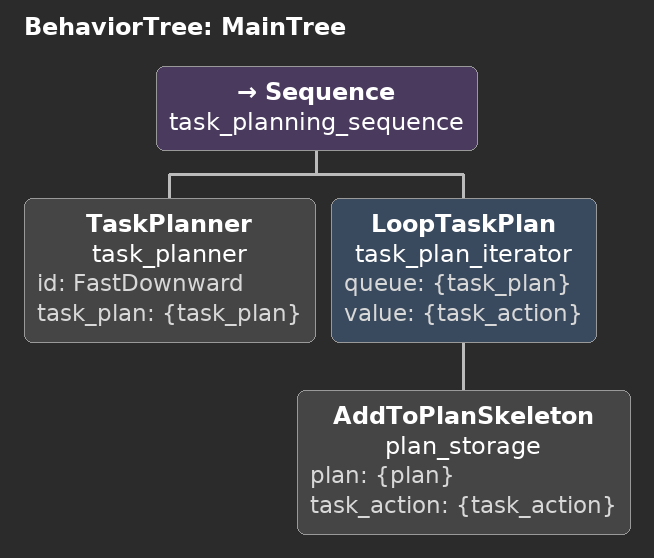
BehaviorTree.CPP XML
<root BTCPP_format="4">
    <BehaviorTree ID="MainTree">
        <!-- Sequence to execute task planning -->
        <Sequence name="task_planning_sequence">
            <!-- Task Planning -->
            <TaskPlanner name="task_planner"
                id="FastDownward"
                task_plan="{task_plan}" />

            <!-- Iterate through each action in the discrete task plan -->
            <LoopTaskPlan name="task_plan_iterator"
                queue="{task_plan}"
                value="{task_action}">

                <!-- Save each task action in the plan for later execution -->
                <AddToPlanSkeleton name="plan_storage"
                    plan="{plan}"
                    task_action="{task_action}" />
            </LoopTaskPlan>
        </Sequence>
    </BehaviorTree>
</root>
